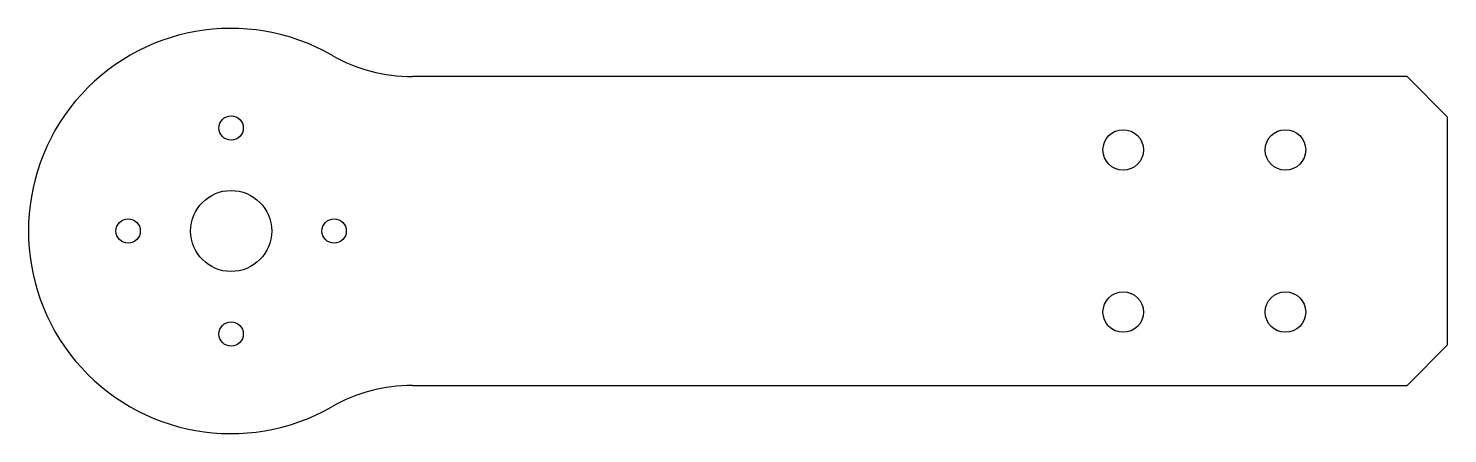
# Model space of a CAD drawing. Header units: millimetres. Extents: x -25 to 150, y -25 to 25.
import ezdxf

# ---------------------------------------------------------------- set-up
doc = ezdxf.new("R2010")
doc.units = ezdxf.units.MM

msp = doc.modelspace()

# ---------------------------------------------------------------- linework, layer by layer
at = {"color": 7, "linetype": 'Continuous', "lineweight": 25}
for p, q in [((145, 19.05), (22.36, 19.05)), ((150, 14.05), (145, 19.05)), ((150, -14.05), (150, 14.05)), ((145, -19.05), (150, -14.05)), ((22.36, -19.05), (145, -19.05))]:
    msp.add_line(p, q, dxfattribs=at)
for centre, radius in [((0, 12.7), 1.5), ((110, 10), 2.5), ((130, 10), 2.5), ((0, 0), 5), ((-12.7, 0), 1.5), ((12.7, 0), 1.5), ((110, -10), 2.5), ((130, -10), 2.5), ((0, -12.7), 1.5)]:
    msp.add_circle(centre, radius, dxfattribs=at)
for centre, radius, start, end in [((0, 0), 25, 60.2014, 299.7986), ((22.36, 39.05), 20, 240.2014, 270), ((22.36, -39.05), 20, 90, 119.7986)]:
    msp.add_arc(centre, radius, start, end, dxfattribs=at)

doc.saveas('drawing.dxf')
